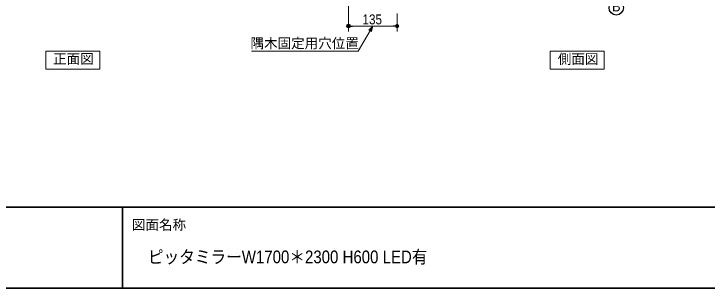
# Model space of a CAD drawing. Units: millimetres, scale not verified. Extents: x -4547 to 4547, y -2284 to 2284.
# Drawn here: x -3254 to -1330, y -2078 to -1316 of the extents above; entities that cross this region are included whole.
import ezdxf
from ezdxf.enums import TextEntityAlignment as Align

# ---------------------------------------------------------------- set-up
doc = ezdxf.new("R2010")
doc.units = ezdxf.units.MM
doc.header["$LTSCALE"] = 20
doc.header["$PDMODE"] = 32
doc.header["$PDSIZE"] = 10
for name, color, linetype, lineweight in [('0-0_1図面枠', 7, 'Continuous', 20), ('0-3_0', 7, 'Continuous', 25), ('0-5_2寸法-1', 7, 'Continuous', 15), ('0-6_2寸法-3', 7, 'Continuous', 15)]:
    doc.layers.add(name, color=color, linetype=linetype, lineweight=lineweight)
doc.layers.add('0-4_Defpoints', color=7, linetype='Continuous')
doc.styles.add('ＭＳ Ｐゴシック', font='')
doc.styles.get('ＭＳ Ｐゴシック').set_extended_font_data('MS PGothic')

# ---------------------------------------------------------------- blocks, each defined once
blk = doc.blocks.new('グループ-42')
at = {"layer": '0-6_2寸法-3'}
blk.add_line((-6369.3, -24460.7), (-5122.8, -25707.2), dxfattribs=at)
at = {"layer": '0-6_2寸法-3', "lineweight": 30}
blk.add_circle((-4840, -25990), 400, dxfattribs=at)
at = {"layer": '0-6_2寸法-3', "style": 'ＭＳ Ｐゴシック'}
blk.add_text('B', height=550.3, dxfattribs=at).set_placement((-5076.4, -26349.5), align=Align.BOTTOM_LEFT)
blk = doc.blocks.new('_Dot')
at = {"layer": '0-3_0'}
blk.add_line((-10, 0), (-20, 0), dxfattribs=at)
for points in [[(0, 0), (-10, 0), (-9.92, 1.25)], [(0, 0), (-9.92, -1.25), (-10, 0)], [(0, 0), (-9.92, 1.25), (-9.69, 2.49)], [(0, 0), (-9.69, -2.49), (-9.92, -1.25)], [(0, 0), (-9.69, 2.49), (-9.3, 3.68)], [(0, 0), (-9.3, -3.68), (-9.69, -2.49)], [(0, 0), (-9.3, 3.68), (-8.76, 4.82)], [(0, 0), (-8.76, -4.82), (-9.3, -3.68)], [(0, 0), (-8.76, 4.82), (-8.09, 5.88)], [(0, 0), (-8.09, -5.88), (-8.76, -4.82)], [(0, 0), (-8.09, 5.88), (-7.29, 6.85)], [(0, 0), (-7.29, -6.85), (-8.09, -5.88)], [(0, 0), (-7.29, 6.85), (-6.37, 7.71)], [(0, 0), (-6.37, -7.71), (-7.29, -6.85)], [(0, 0), (-6.37, 7.71), (-5.36, 8.44)], [(0, 0), (-5.36, -8.44), (-6.37, -7.71)], [(0, 0), (-5.36, 8.44), (-4.26, 9.05)], [(0, 0), (-4.26, -9.05), (-5.36, -8.44)], [(0, 0), (-4.26, 9.05), (-3.09, 9.51)], [(0, 0), (-3.09, -9.51), (-4.26, -9.05)], [(0, 0), (-3.09, 9.51), (-1.87, 9.82)], [(0, 0), (-1.87, -9.82), (-3.09, -9.51)], [(0, 0), (-1.87, 9.82), (-0.63, 9.98)], [(0, 0), (-0.63, -9.98), (-1.87, -9.82)], [(0, 0), (-0.63, 9.98), (0.63, 9.98)], [(0, 0), (0.63, -9.98), (-0.63, -9.98)], [(0, 0), (0.63, 9.98), (1.87, 9.82)], [(0, 0), (1.87, 9.82), (3.09, 9.51)], [(0, 0), (3.09, 9.51), (4.26, 9.05)], [(0, 0), (4.26, 9.05), (5.36, 8.44)], [(0, 0), (5.36, 8.44), (6.37, 7.71)], [(0, 0), (6.37, 7.71), (7.29, 6.85)], [(0, 0), (7.29, 6.85), (8.09, 5.88)], [(0, 0), (8.09, 5.88), (8.76, 4.82)], [(0, 0), (8.76, 4.82), (9.3, 3.68)], [(0, 0), (9.3, 3.68), (9.69, 2.49)], [(0, 0), (9.69, 2.49), (9.92, 1.25)], [(0, 0), (9.92, 1.25), (10, 0)], [(0, 0), (1.87, -9.82), (0.63, -9.98)], [(0, 0), (3.09, -9.51), (1.87, -9.82)], [(0, 0), (4.26, -9.05), (3.09, -9.51)], [(0, 0), (5.36, -8.44), (4.26, -9.05)], [(0, 0), (6.37, -7.71), (5.36, -8.44)], [(0, 0), (7.29, -6.85), (6.37, -7.71)], [(0, 0), (8.09, -5.88), (7.29, -6.85)], [(0, 0), (8.76, -4.82), (8.09, -5.88)], [(0, 0), (9.3, -3.68), (8.76, -4.82)], [(0, 0), (9.69, -2.49), (9.3, -3.68)], [(0, 0), (9.92, -1.25), (9.69, -2.49)], [(0, 0), (10, 0), (9.92, -1.25)]]:
    blk.add_solid(points, dxfattribs=at)
blk = doc.blocks.new('グループ-2')
at = {"layer": '0-0_1図面枠', "lineweight": 35}
for p, q in [((-60000, -37050), (60000, -37050)), ((-32250, -37050), (-32250, -41550))]:
    blk.add_line(p, q, dxfattribs=at)
blk.add_lwpolyline([(-60000, 41550), (60000, 41550), (60000, -41550), (-60000, -41550)], close=True, dxfattribs=at)

msp = doc.modelspace()

# ---------------------------------------------------------------- linework, layer by layer
at = {"layer": '0-4_Defpoints'}
msp.add_point((-2325.63, -1350), dxfattribs=at)
at = {"layer": '0-5_2寸法-1'}
for p, q in [((-2325.63, -1215), (-2325.63, -1365)), ((-2190.63, -1315), (-2190.63, -1365)), ((-2201.88, -1350), (-2314.37, -1350))]:
    msp.add_line(p, q, dxfattribs=at)
at = {"layer": '0-6_2寸法-3'}
msp.add_lwpolyline([(-2594.87, -1420), (-2298.54, -1420), (-2258.13, -1350)], dxfattribs=at)
at = {"layer": '0-6_2寸法-3', "lineweight": 5}
msp.add_lwpolyline([(-2269.08, -1361.34), (-2258.13, -1350), (-2261.94, -1365.3)], close=True, dxfattribs=at)
at = {"layer": '0-6_2寸法-3'}
for points in [[(-3165.63, -1420), (-3015.63, -1420), (-3015.63, -1470), (-3165.63, -1470)], [(-1765.63, -1420), (-1615.63, -1420), (-1615.63, -1470), (-1765.63, -1470)]]:
    msp.add_lwpolyline(points, close=True, dxfattribs=at)
msp.add_solid([(-2269.08, -1361.34), (-2261.94, -1365.3), (-2258.13, -1350)], dxfattribs=at)

# ---------------------------------------------------------------- block references
at = {"layer": '0-0_1図面枠', "xscale": 0.05, "yscale": 0.05}
msp.add_blockref('グループ-2', (-1340.63, 0), dxfattribs=at)
at = {"layer": '0-5_2寸法-1', "xscale": 0.5627563, "yscale": 0.5627563, "rotation": 180}
msp.add_blockref('_Dot', (-2325.63, -1350), dxfattribs=at)
at = {"layer": '0-5_2寸法-1', "xscale": 0.5627563, "yscale": 0.5627563}
msp.add_blockref('_Dot', (-2190.63, -1350), dxfattribs=at)
at = {"layer": '0-6_2寸法-3', "xscale": 0.05, "yscale": 0.05}
msp.add_blockref('グループ-42', (-1340.63, 0), dxfattribs=at)

# ---------------------------------------------------------------- texts
at = {"layer": '0-0_1図面枠', "style": 'ＭＳ Ｐゴシック'}
msp.add_text('図面名称', height=27.57, dxfattribs=at).set_placement((-2926.88, -1923.74), align=Align.BOTTOM_LEFT)
at = {"layer": '0-0_1図面枠', "style": 'ＭＳ Ｐゴシック', "width": 0.9}
msp.add_text('ピッタミラーW1700＊2300 H600 LED有', height=35.38, dxfattribs=at).set_placement((-2882.4, -2019.13), align=Align.BOTTOM_LEFT)
at = {"layer": '0-5_2寸法-1', "style": 'ＭＳ Ｐゴシック', "width": 0.9}
msp.add_text('135', height=27.57, dxfattribs=at).set_placement((-2286.79, -1353.72), align=Align.BOTTOM_LEFT)
at = {"layer": '0-6_2寸法-3', "style": 'ＭＳ Ｐゴシック'}
for s, p in [('隅木固定用穴位置', (-2597.77, -1419.84)), ('側面図', (-1744.73, -1463.47)), ('正面図', (-3145.45, -1463.04))]:
    msp.add_text(s, height=27.57, dxfattribs=at).set_placement(p, align=Align.BOTTOM_LEFT)

doc.saveas('drawing.dxf')
